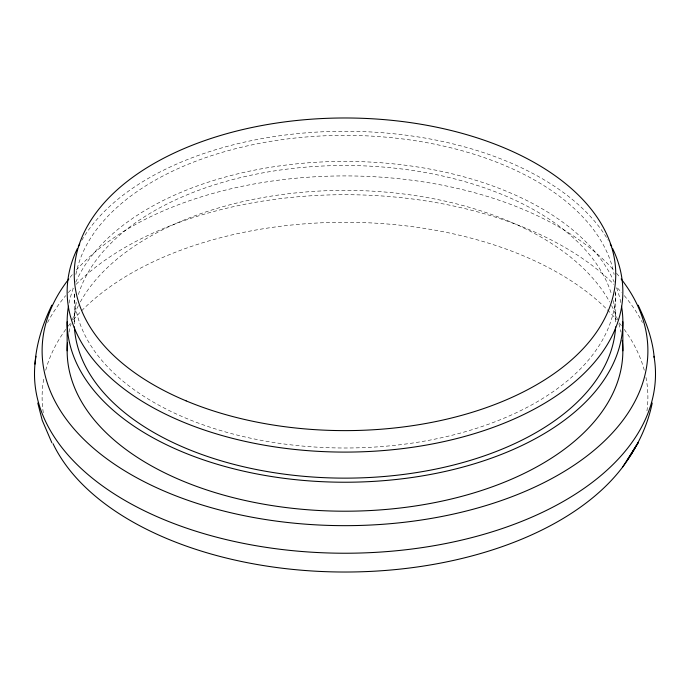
<?xml version="1.0" encoding="UTF-8"?>
<svg xmlns="http://www.w3.org/2000/svg" width="690" height="690" viewBox="0 0 690 690"><rect width="100%" height="100%" fill="white"/><g stroke="black" fill="none" stroke-linecap="round" stroke-linejoin="round"><path stroke-width="0.52" stroke-dasharray="3.45 2.59" d="M615.756 291.68L615.756 321.816M74.244 321.816L74.244 292.758A270.756 156.32 0 0 0 345 448A270.756 156.32 0 0 0 615.747 292.698M47.558 322.523A310.5 179.262 0 0 1 65.705 295.639M68.344 292.586A310.5 179.262 0 0 1 72.485 288.058M76.098 284.34A310.5 179.262 0 0 1 345 194.701A310.5 179.262 0 0 1 613.902 284.34M617.516 288.058A310.5 179.262 0 0 1 621.656 292.586M624.295 295.639A310.5 179.262 0 0 1 642.442 322.523M70.121 277.337A302.893 174.872 0 0 1 73.459 273.309M76.254 270.126A302.893 174.872 0 0 1 345 175.916A302.893 174.872 0 0 1 613.746 270.126M616.541 273.309A302.893 174.872 0 0 1 619.879 277.337M645.961 377.421A302.893 174.872 0 0 1 646.685 412.732M43.315 412.732A302.893 174.872 0 0 1 44.039 377.421M45.721 370.202A302.893 174.872 0 0 1 65.757 329.406M68.207 326.129A302.893 174.872 0 0 1 70.777 322.886M73.459 319.668A302.893 174.872 0 0 1 345 222.275A302.893 174.872 0 0 1 616.541 319.668M619.223 322.886A302.893 174.872 0 0 1 621.793 326.129M624.243 329.406A302.893 174.872 0 0 1 644.279 370.202M69.043 303.117A277.854 160.416 0 0 1 73.494 287.713M75.779 282.141A277.854 160.416 0 0 1 345 161.4A277.854 160.416 0 0 1 614.221 282.141M616.506 287.713A277.854 160.416 0 0 1 620.957 303.117M69.043 332.088A277.854 160.416 0 0 1 71.096 323.843M72.398 319.746A277.854 160.416 0 0 1 78.401 305.592M80.342 301.944A277.854 160.416 0 0 1 345 190.371A277.854 160.416 0 0 1 609.658 301.944M611.599 305.592A277.854 160.416 0 0 1 617.602 319.746M618.904 323.843A277.854 160.416 0 0 1 620.957 332.088M81.774 240.327A277.854 160.416 0 0 1 345 131.264A277.854 160.416 0 0 1 608.226 240.327M613.246 300.573A270.756 156.32 0 0 1 615.73 323.843M74.27 323.843A270.756 156.32 0 0 1 76.754 300.573M78.393 294.561A270.756 156.32 0 0 1 345 165.496A270.756 156.32 0 0 1 611.607 294.561M75.891 274.465A270.756 156.32 0 0 1 345 135.361A270.756 156.32 0 0 1 614.109 274.465"/><path stroke-width="1.03" d="M34.966 364.148C36.337 343.551 42.789 323.627 51.871 305.17M652.214 403.02C648.428 421.452 640.984 439.047 630.893 454.908M628.004 459.109L638.129 442.764L622.622 467.078M638.129 305.17C646.03 321.704 652.645 339.256 654.206 357.618M51.871 442.764L42.228 420.322L37.786 403.02M622.854 321.816L622.854 350.787M67.146 321.816L67.146 350.787M653.982 356.273A310.5 179.262 0 0 1 345 553.233A310.5 179.262 0 0 1 36.018 356.273M621.155 278.958A302.893 174.872 0 0 1 345 525.659A302.893 174.872 0 0 1 68.845 278.958M635.628 446.413A302.893 174.872 0 0 1 342.507 572.019A302.893 174.872 0 0 1 53.009 443.644M621.535 306.222A277.854 160.416 0 0 1 345 482.232A277.854 160.416 0 0 1 68.465 306.222M622.268 340.386A277.854 160.416 0 0 1 346.803 511.204A277.854 160.416 0 0 1 67.525 342.464M612.616 248.547A277.854 160.416 0 0 1 345 452.097A277.854 160.416 0 0 1 77.383 248.547M78.298 246.692A277.854 160.416 0 0 1 79.738 243.932M610.262 243.932A277.854 160.416 0 0 1 611.702 246.692M615.609 326.887A270.756 156.32 0 0 1 345 478.136A270.756 156.32 0 0 1 74.391 326.887M186.128 400.881A270.756 156.32 0 0 0 614.307 290.438A270.756 156.32 0 0 0 234.565 131.574A270.756 156.32 0 0 0 186.128 400.881"/></g></svg>
